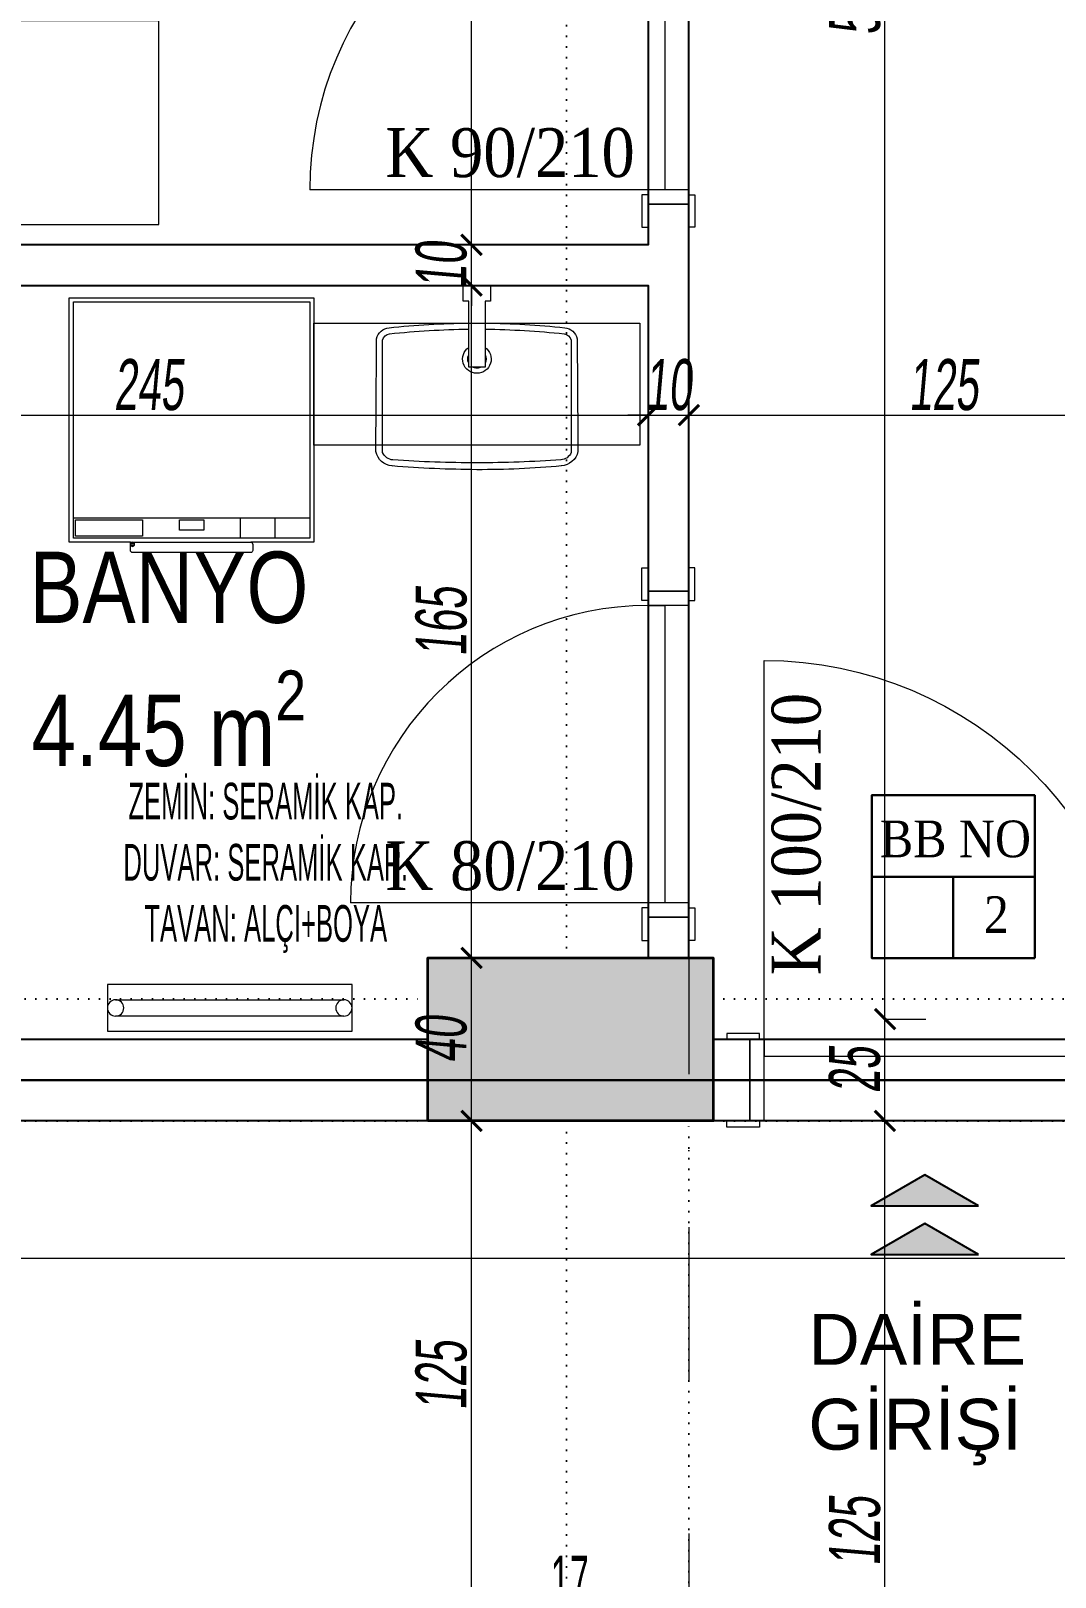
# Model space of a CAD drawing. Header units: millimetres. Extents: x -2145 to 33996, y -835 to 2363.
# Drawn here: x 12713.1 to 12964.3, y 132.7 to 512.1 of the extents above; entities that cross this region are included whole.
import ezdxf

# ---------------------------------------------------------------- set-up
doc = ezdxf.new("R2010")
doc.units = ezdxf.units.MM
doc.linetypes.add('DASHDOT', pattern=[1, 0.5, -0.25, 0, -0.25])
doc.linetypes.add('DOT', pattern=[0.25, 0, -0.25])
for name, color, linetype in [('0 @ 1', 7, 'Continuous'), ('İŞARET', 12, 'Continuous'), ('NET_KİRİŞ', 253, 'DOT'), ('NET_POZ', 41, 'Continuous'), ('T-MAH-AD', 7, 'Continuous')]:
    doc.layers.add(name, color=color, linetype=linetype)
doc.layers.add('ALAN', color=3, linetype='Continuous', lineweight=25, plot=False)
for name, color, linetype, lineweight in [('EMSAL HESAP', 1, 'Continuous', 30), ('MM-TEFRIS', 173, 'Continuous', 5), ('NET_AKS', 251, 'DASHDOT', 9), ('NET_DUVAR', 150, 'Continuous', 18), ('NET_KAPI', 35, 'Continuous', 15), ('NET_KOLON_TARAMA', 8, 'Continuous', 0), ('NET_RADYATOR', 30, 'Continuous', 0), ('NET_TAŞIYICI', 1, 'Continuous', 35), ('NET_TEFRIS1', 173, 'Continuous', 9), ('NET_ÖLÇÜ İÇ', 54, 'Continuous', 9), ('TEFRIS_TWA', 173, 'Continuous', 9)]:
    doc.layers.add(name, color=color, linetype=linetype, lineweight=lineweight)
doc.layers.add('NET_TEFRIS2', color=7, linetype='Continuous', true_color=0xb5b5b5)
doc.layers.add('NET_TEFRIS2 @ 1', color=7, linetype='Continuous', true_color=0xb5b5b5)
doc.styles.add('ARIALTR', font='arial.ttf', dxfattribs={"width": 0.8, "height": 22.5})
doc.styles.add('BODRUM', font='swisscl.ttf', dxfattribs={"width": 0.8, "oblique": 5})
doc.styles.get("Standard").update_dxf_attribs({"font": 'arial.ttf'})
doc.styles.add('TGS SAYILAR', font='times.ttf', dxfattribs={"width": 0.7})
doc.dimstyles.new('olcu-50', dxfattribs={"dimscale": 0, "dimtxt": 12.5, "dimasz": 5, "dimexe": 10, "dimexo": 10, "dimgap": 1, "dimtad": 1, "dimdec": 1, "dimzin": 12, "dimtxsty": 'BODRUM', "dimblk": 'ARCHTICK', "dimcen": 8, "dimdle": 5, "dimclrd": 256, "dimclre": 256, "dimclrt": 256, "dimadec": 0, "dimazin": 2, "dimtfac": 1, "dimtdec": 1, "dimtix": 1, "dimtmove": 0, "dimatfit": 3, "dimldrblk": 'ARCHTICK', "dimfxl": 15, "dimfxlon": 1, "dimlwd": -1, "dimlwe": -1, "dimarcsym": 0})

# ---------------------------------------------------------------- blocks, each defined once
blk = doc.blocks.new('*U609')
at = {"layer": 'MM-TEFRIS'}
blk.add_line((30.69, 34.62), (45, 34.62), dxfattribs=at)
for points in [[(-45, 95), (-95, 95), (-95, 45), (-45, 45)], [(45, 95), (45, 90), (-45, 90), (-45, 95)], [(-45, 95), (45, 95), (45, -95), (-45, -95)], [(-45, 95), (45, 95), (45, -95), (-45, -95)], [(45, -95), (45, -90.5), (-45, -90.5), (-45, -95)]]:
    blk.add_lwpolyline(points, close=True, dxfattribs=at)
blk.add_lwpolyline([(-33.02, 78.3, -0.414214), (-29.02, 82.3), (29.02, 82.3, -0.414214), (33.02, 78.3), (33.02, 50.74, -0.414214), (29.02, 46.74), (-29.02, 46.74, -0.414214), (-33.02, 50.74)], format="xyb", close=True, dxfattribs=at)
blk.add_lwpolyline([(30.69, 34.62), (-30, -0.62), (-45, 17.38), (28.74, 34.62), (30.69, 34.62)], dxfattribs=at)
blk = doc.blocks.new('*U611')
at = {"layer": 'TEFRIS_TWA'}
for points in [[(-1.72, 20.33), (-0.36, 20.33), (-0.36, 24.19), (-1.72, 24.19), (-5.72, 24.19), (-7.08, 24.19), (-7.08, 20.33), (-5.72, 20.33), (-5.72, 4.19), (-1.72, 4.19)], [(-32.5, -15), (32.5, -15), (36.28, -15), (36.28, 15), (32.5, 15), (-32.5, 15), (-43.72, 15), (-43.72, -15)]]:
    blk.add_lwpolyline(points, close=True, dxfattribs=at)
for points in [[(-5.72, 15, 0.024321), (-25.28, 13.85, 0.320193), (-28.32, 11.15, 0.000772), (-28.5, -16.53, 0.334549), (-24.41, -20.08)], [(-5.72, 13.5, 0.024302), (-25.12, 12.36, 0.320193), (-26.85, 10.82, 0.000005), (-26.85, -16.78)], [(-24.39, -18.58, 0.017241), (-3.72, -19.29, 0.01717), (16.87, -18.59, 0.280439), (19.41, -16.78, -0.000001), (19.41, 10.82, 0.320193), (17.68, 12.36, 0.024302), (-1.72, 13.5)], [(17.06, -20.08, 0.32911), (21.06, -16.53, 0.000772), (20.88, 11.15, 0.320193), (17.84, 13.85, 0.024321), (-1.72, 15)], [(-5.72, 9.04, 0.734238), (-3.72, 2.67, 0.734238), (-1.72, 9.04)], [(-5.73, 7.18, 0.24035), (-5.72, 5.14, 0.24035)], [(-4.8, 4.19, 0.125276), (-3.72, 3.92, 0.125276), (-2.64, 4.19, 0.125276)], [(-1.72, 5.14, 0.24035), (-1.71, 7.18)], [(-24.5, -20.08, 0.022071), (-3.72, -20.99, 0.01725), (17.06, -20.08, -0.004899), (16.97, -20.08)]]:
    blk.add_lwpolyline(points, format="xyb", dxfattribs=at)
blk.add_arc((-24.1, -15.59), 3, 203.4085, 266.0639, dxfattribs=at)
blk = doc.blocks.new('*U39')
at = {"layer": 'NET_TEFRIS1', "linetype": 'Continuous'}
for points in [[(0, -15.5, 0.414214), (-0.5, -15), (-2, -15, 0.414214), (-2.5, -15.5), (-2.5, -44.5, 0.414214), (-2, -45), (0, -45), (0, -60), (60, -60), (60, 0), (0, 0)], [(0, -45), (0, -15.5, 0.414214), (-0.5, -15), (-2, -15, 0.414214), (-2.5, -15.5), (-2.5, -44.5, 0.414214), (-2, -45)]]:
    blk.add_lwpolyline(points, format="xyb", close=True, dxfattribs=at)
for points in [[(1, -1), (1, -59), (59, -59), (59, -1)], [(1, -1), (1, -59), (6, -59), (6, -1)], [(1, -1), (1, -18), (6, -18), (6, -1)], [(3, -27), (3, -33), (5.5, -33), (5.5, -27)], [(1.5, -42), (1.5, -58.5), (5.5, -58.5), (5.5, -42)]]:
    blk.add_lwpolyline(points, close=True, dxfattribs=at)
blk.add_lwpolyline([(1, -9.5), (6, -9.5)], dxfattribs=at)
for radius in [0.5, 0.25]:
    blk.add_circle((-0.5, -44.5), radius, dxfattribs=at)
blk = doc.blocks.new('*U441')
blk.add_line((-96.5, 0), (-96.5, -93))
for points in [[(-105.7, 20), (-97.7, 20), (-97.7, 21.5), (-105.7, 21.5)], [(-96.5, 0), (-100, 0), (-100, 20), (-96.5, 20)], [(-3.5, 0), (0, 0), (0, 20), (-3.5, 20)], [(5.7, 20), (-2.3, 20), (-2.3, 21.5), (5.7, 21.5)], [(-96.5, 4.1), (-3.5, 4.1), (-3.5, 0), (-96.5, 0)], [(-105.7, 0), (-97.7, 0), (-97.7, -1.5), (-105.7, -1.5)], [(5.7, 0), (-2.3, 0), (-2.3, -1.5), (5.7, -1.5)]]:
    blk.add_lwpolyline(points, close=True)
blk.add_lwpolyline([(-95.5, 20), (-4.5, 20)])
blk.add_arc((-96.5, 0), 93, 270, 360)
blk = doc.blocks.new('*U613')
blk.add_line((-3.5, 0), (-3.5, -73))
for points in [[(-85.7, 10), (-77.7, 10), (-77.7, 11.5), (-85.7, 11.5)], [(5.7, 10), (-2.3, 10), (-2.3, 11.5), (5.7, 11.5)], [(-76.5, 0), (-80, 0), (-80, 10), (-76.5, 10)], [(-3.5, 0), (0, 0), (0, 10), (-3.5, 10)], [(-76.5, 4.1), (-3.5, 4.1), (-3.5, 0), (-76.5, 0)], [(-85.7, 0), (-77.7, 0), (-77.7, -1.5), (-85.7, -1.5)], [(5.7, 0), (-2.3, 0), (-2.3, -1.5), (5.7, -1.5)]]:
    blk.add_lwpolyline(points, close=True)
blk.add_lwpolyline([(-75.5, 10), (-4.5, 10)])
blk.add_arc((-3.5, 0), 73, 180, 270)
blk = doc.blocks.new('*U614')
blk.add_line((-3.5, 0), (-3.5, -83))
for points in [[(-95.7, 10), (-87.7, 10), (-87.7, 11.5), (-95.7, 11.5)], [(5.7, 10), (-2.3, 10), (-2.3, 11.5), (5.7, 11.5)], [(-86.5, 0), (-90, 0), (-90, 10), (-86.5, 10)], [(-3.5, 0), (0, 0), (0, 10), (-3.5, 10)], [(-86.5, 4.1), (-3.5, 4.1), (-3.5, 0), (-86.5, 0)], [(-95.7, 0), (-87.7, 0), (-87.7, -1.5), (-95.7, -1.5)], [(5.7, 0), (-2.3, 0), (-2.3, -1.5), (5.7, -1.5)]]:
    blk.add_lwpolyline(points, close=True)
blk.add_lwpolyline([(-85.5, 10), (-4.5, 10)])
blk.add_arc((-3.5, 0), 83, 180, 270)
blk = doc.blocks.new('A$Cec846f78')
at = {"layer": 'NET_TAŞIYICI'}
blk.add_lwpolyline([(-609, 385), (-609, 425), (-539, 425), (-539, 385)], close=True, dxfattribs=at)
blk = doc.blocks.new('A$Ca5374770')
at = {"layer": 'NET_KOLON_TARAMA'}
h = blk.add_hatch(dxfattribs=at)
h.set_pattern_fill('ANSI33', color=256)
h.paths.add_polyline_path([(1115, 0), (1115, 235), (1090, 235), (1090, 225), (1090, 0)])
h.paths.add_polyline_path([(890, 0), (890, 225), (890, 235), (865, 235), (865, 0)])
h.paths.add_polyline_path([(1580, 30), (1580, 0), (1660, 0), (1660, 30)])
h.paths.add_polyline_path([(1620, 455), (1620, 385), (1660, 385), (1660, 455)])
h.paths.add_polyline_path([(80, 950), (80, 980), (0, 980), (0, 950)])
h.paths.add_polyline_path([(1580, 980), (1580, 950), (1660, 950), (1660, 980)])
h.paths.add_polyline_path([(1035, 980), (1035, 950), (1115, 950), (1115, 980)])
h.paths.add_polyline_path([(625, 950), (625, 980), (545, 980), (545, 950)])
h.paths.add_polyline_path([(80, 0), (80, 30), (0, 30), (0, 0)])
h.paths.add_polyline_path([(1051, 425), (1051, 385), (1121, 385), (1121, 425)])
h.paths.add_polyline_path([(609, 385), (609, 425), (539, 425), (539, 385)])
h.paths.add_polyline_path([(585, 0), (585, 30), (505, 30), (505, 0)])
h.paths.add_polyline_path([(40, 385), (40, 455), (0, 455), (0, 385)])
at = {"layer": 'NET_TAŞIYICI', "xscale": -1}
blk.add_blockref('A$Cec846f78', (0, 0), dxfattribs=at)
blk = doc.blocks.new('A$C0D431897')
at = {"layer": 'TEFRIS_TWA'}
for p, q in [((3.73, 33), (3.73, -23)), ((7.73, -23), (7.73, 33))]:
    blk.add_line(p, q, dxfattribs=at)
blk.add_lwpolyline([(0, -25), (0, 35), (11.45, 35), (11.45, -25)], close=True, dxfattribs=at)
for centre in [(5.73, 33), (5.73, -23)]:
    blk.add_circle(centre, 2, dxfattribs=at)
blk = doc.blocks.new('A$C2DD55F1F')
at = {"layer": 'İŞARET', "true_color": 0xb80000}
h = blk.add_hatch(color=12, dxfattribs=at)
edge = h.paths.add_edge_path()
edge.add_line((0.2166, -0.0017), (0, 0.1233))
edge.add_line((0, 0.1233), (-0.2166, -0.0017))
edge.add_line((-0.2166, -0.0017), (0.2166, -0.0017))
h = blk.add_hatch(color=12, dxfattribs=at)
edge = h.paths.add_edge_path()
edge.add_line((0.2166, -0.1989), (0, -0.0739))
edge.add_line((0, -0.0739), (-0.2166, -0.1989))
edge.add_line((-0.2166, -0.1989), (0.2166, -0.1989))
at = {"layer": 'İŞARET'}
for points in [[(0.2166, -0.0017), (0, 0.1233), (-0.2166, -0.0017)], [(0.2166, -0.1989), (0, -0.0739), (-0.2166, -0.1989)]]:
    blk.add_lwpolyline(points, close=True, dxfattribs=at)
blk = doc.blocks.new('A$Cb9b20b1b')
at = {"layer": 'NET_KİRİŞ', "ltscale": 10}
for p, q in [((-345, 190), (-345, 715)), ((-315, 190), (-315, 715)), ((-351, 180), (-850, 180)), ((161, 180), (-281, 180)), ((-351, 150), (-850, 150)), ((-345, -205), (-345, 150)), ((-315, 25), (-315, 150)), ((161, 150), (-281, 150))]:
    blk.add_line(p, q, dxfattribs=at)
blk = doc.blocks.new('A$C5ec6af74')
at = {"layer": 'NET_AKS', "ltscale": 75}
for p, q in [((250, 1185), (250, -185)), ((1125, 385), (-1195, 385))]:
    blk.add_line(p, q, dxfattribs=at)
blk = doc.blocks.new('_ArchTick')
at = {"color": 0, "linetype": 'ByBlock', "const_width": 0.15}
blk.add_lwpolyline([(-0.5, -0.5), (0.5, 0.5)], dxfattribs=at)
blk = doc.blocks.new('*D1027')
at = {"layer": 'Defpoints', "color": 0, "transparency": 16777216}
for p in [(12821.16, 244.61), (12821.16, 244.61), (12849.48, 119.61)]:
    blk.add_point(p, dxfattribs=at)
at = {"layer": 'NET_ÖLÇÜ İÇ', "transparency": 16777216}
for p, q in [((12821.16, 114.61), (12821.16, 249.61)), ((12821.16, 244.61), (12811.16, 244.61)), ((12836.16, 119.61), (12811.16, 119.61))]:
    blk.add_line(p, q, dxfattribs=at)
at = {"layer": 'NET_ÖLÇÜ İÇ', "transparency": 16777216, "xscale": 5, "yscale": 5, "zscale": 5}
for p, rotation in [((12821.16, 244.61), 90), ((12821.16, 119.61), 270)]:
    blk.add_blockref('_ArchTick', p, dxfattribs=dict(at, rotation=rotation))
at = {"layer": 'NET_ÖLÇÜ İÇ', "transparency": 16777216, "insert": (12813.76, 182.11), "char_height": 12.5, "attachment_point": 5, "rotation": 90, "style": 'BODRUM'}
blk.add_mtext('125', dxfattribs=at)
blk = doc.blocks.new('*D1028')
at = {"layer": 'Defpoints', "color": 0, "transparency": 16777216}
for p in [(12821.16, 284.61), (12821.16, 284.61), (12821.16, 244.61)]:
    blk.add_point(p, dxfattribs=at)
at = {"layer": 'NET_ÖLÇÜ İÇ', "transparency": 16777216}
for p, q in [((12821.16, 239.61), (12821.16, 289.61)), ((12821.16, 284.61), (12811.16, 284.61)), ((12821.16, 244.61), (12811.16, 244.61))]:
    blk.add_line(p, q, dxfattribs=at)
at = {"layer": 'NET_ÖLÇÜ İÇ', "transparency": 16777216, "xscale": 5, "yscale": 5, "zscale": 5}
for p, rotation in [((12821.16, 284.61), 90), ((12821.16, 244.61), 270)]:
    blk.add_blockref('_ArchTick', p, dxfattribs=dict(at, rotation=rotation))
at = {"layer": 'NET_ÖLÇÜ İÇ', "transparency": 16777216, "insert": (12813.76, 264.61), "char_height": 12.5, "attachment_point": 5, "rotation": 90, "style": 'BODRUM'}
blk.add_mtext('40', dxfattribs=at)
blk = doc.blocks.new('*D1029')
at = {"layer": 'Defpoints', "color": 0, "transparency": 16777216}
for p in [(12821.16, 449.61), (12821.16, 449.61), (12821.16, 284.61)]:
    blk.add_point(p, dxfattribs=at)
at = {"layer": 'NET_ÖLÇÜ İÇ', "transparency": 16777216}
for p, q in [((12821.16, 279.61), (12821.16, 454.61)), ((12821.16, 449.61), (12811.16, 449.61)), ((12821.16, 284.61), (12811.16, 284.61))]:
    blk.add_line(p, q, dxfattribs=at)
at = {"layer": 'NET_ÖLÇÜ İÇ', "transparency": 16777216, "xscale": 5, "yscale": 5, "zscale": 5}
for p, rotation in [((12821.16, 449.61), 90), ((12821.16, 284.61), 270)]:
    blk.add_blockref('_ArchTick', p, dxfattribs=dict(at, rotation=rotation))
at = {"layer": 'NET_ÖLÇÜ İÇ', "transparency": 16777216, "insert": (12813.76, 367.11), "char_height": 12.5, "attachment_point": 5, "rotation": 90, "style": 'BODRUM'}
blk.add_mtext('165', dxfattribs=at)
blk = doc.blocks.new('*D1030')
at = {"layer": 'Defpoints', "color": 0, "transparency": 16777216}
for p in [(12821.16, 459.61), (12821.16, 459.61), (12821.16, 449.61)]:
    blk.add_point(p, dxfattribs=at)
at = {"layer": 'NET_ÖLÇÜ İÇ', "transparency": 16777216}
for p, q in [((12821.16, 459.61), (12821.16, 464.61)), ((12821.16, 459.61), (12811.16, 459.61)), ((12821.16, 449.61), (12821.16, 459.61)), ((12821.16, 449.61), (12811.16, 449.61)), ((12821.16, 449.61), (12821.16, 444.61))]:
    blk.add_line(p, q, dxfattribs=at)
at = {"layer": 'NET_ÖLÇÜ İÇ', "transparency": 16777216, "xscale": 5, "yscale": 5, "zscale": 5}
for p, rotation in [((12821.16, 459.61), 270), ((12821.16, 449.61), 90)]:
    blk.add_blockref('_ArchTick', p, dxfattribs=dict(at, rotation=rotation))
at = {"layer": 'NET_ÖLÇÜ İÇ', "transparency": 16777216, "insert": (12813.76, 454.61), "char_height": 12.5, "attachment_point": 5, "rotation": 90, "style": 'BODRUM'}
blk.add_mtext('10', dxfattribs=at)
blk = doc.blocks.new('*D1031')
at = {"layer": 'Defpoints', "color": 0, "transparency": 16777216}
for p in [(12821.16, 809.61), (12821.16, 809.61), (12821.16, 459.61)]:
    blk.add_point(p, dxfattribs=at)
at = {"layer": 'NET_ÖLÇÜ İÇ', "transparency": 16777216}
for p, q in [((12821.16, 454.61), (12821.16, 814.61)), ((12821.16, 809.61), (12811.16, 809.61)), ((12821.16, 459.61), (12811.16, 459.61))]:
    blk.add_line(p, q, dxfattribs=at)
at = {"layer": 'NET_ÖLÇÜ İÇ', "transparency": 16777216, "xscale": 5, "yscale": 5, "zscale": 5}
for p, rotation in [((12821.16, 809.61), 90), ((12821.16, 459.61), 270)]:
    blk.add_blockref('_ArchTick', p, dxfattribs=dict(at, rotation=rotation))
at = {"layer": 'NET_ÖLÇÜ İÇ', "transparency": 16777216, "insert": (12813.75, 634.61), "char_height": 12.5, "attachment_point": 5, "rotation": 90, "style": 'BODRUM'}
blk.add_mtext('350', dxfattribs=at)
blk = doc.blocks.new('*D1048')
at = {"layer": 'Defpoints', "color": 0, "transparency": 16777216}
for p in [(12619.48, 417.83), (12864.48, 417.83), (12864.48, 417.83)]:
    blk.add_point(p, dxfattribs=at)
at = {"layer": 'NET_ÖLÇÜ İÇ', "transparency": 16777216}
for p, q in [((12619.48, 417.83), (12619.48, 427.83)), ((12864.48, 417.83), (12864.48, 427.83)), ((12614.48, 417.83), (12869.48, 417.83))]:
    blk.add_line(p, q, dxfattribs=at)
at = {"layer": 'NET_ÖLÇÜ İÇ', "transparency": 16777216, "xscale": 5, "yscale": 5, "zscale": 5, "rotation": 180}
blk.add_blockref('_ArchTick', (12619.48, 417.83), dxfattribs=at)
at = {"layer": 'NET_ÖLÇÜ İÇ', "transparency": 16777216, "xscale": 5, "yscale": 5, "zscale": 5}
blk.add_blockref('_ArchTick', (12864.48, 417.83), dxfattribs=at)
at = {"layer": 'NET_ÖLÇÜ İÇ', "transparency": 16777216, "insert": (12741.98, 425.23), "char_height": 12.5, "attachment_point": 5, "style": 'BODRUM'}
blk.add_mtext('245', dxfattribs=at)
blk = doc.blocks.new('*D1049')
at = {"layer": 'Defpoints', "color": 0, "transparency": 16777216}
for p in [(12864.48, 417.83), (12874.48, 417.83), (12874.48, 417.83)]:
    blk.add_point(p, dxfattribs=at)
at = {"layer": 'NET_ÖLÇÜ İÇ', "transparency": 16777216}
for p, q in [((12864.48, 417.83), (12864.48, 427.83)), ((12874.48, 417.83), (12874.48, 427.83)), ((12864.48, 417.83), (12859.48, 417.83)), ((12864.48, 417.83), (12874.48, 417.83)), ((12874.48, 417.83), (12879.48, 417.83))]:
    blk.add_line(p, q, dxfattribs=at)
at = {"layer": 'NET_ÖLÇÜ İÇ', "transparency": 16777216, "xscale": 5, "yscale": 5, "zscale": 5}
blk.add_blockref('_ArchTick', (12864.48, 417.83), dxfattribs=at)
at = {"layer": 'NET_ÖLÇÜ İÇ', "transparency": 16777216, "xscale": 5, "yscale": 5, "zscale": 5, "rotation": 180}
blk.add_blockref('_ArchTick', (12874.48, 417.83), dxfattribs=at)
at = {"layer": 'NET_ÖLÇÜ İÇ', "transparency": 16777216, "insert": (12869.48, 425.23), "char_height": 12.5, "attachment_point": 5, "style": 'BODRUM'}
blk.add_mtext('10', dxfattribs=at)
blk = doc.blocks.new('*D1050')
at = {"layer": 'Defpoints', "color": 0, "transparency": 16777216}
for p in [(12874.48, 417.83), (12999.48, 417.83), (12999.48, 417.83)]:
    blk.add_point(p, dxfattribs=at)
at = {"layer": 'NET_ÖLÇÜ İÇ', "transparency": 16777216}
for p, q in [((12874.48, 417.83), (12874.48, 427.83)), ((12999.48, 417.83), (12999.48, 427.83)), ((12869.48, 417.83), (13004.48, 417.83))]:
    blk.add_line(p, q, dxfattribs=at)
at = {"layer": 'NET_ÖLÇÜ İÇ', "transparency": 16777216, "xscale": 5, "yscale": 5, "zscale": 5, "rotation": 180}
blk.add_blockref('_ArchTick', (12874.48, 417.83), dxfattribs=at)
at = {"layer": 'NET_ÖLÇÜ İÇ', "transparency": 16777216, "xscale": 5, "yscale": 5, "zscale": 5}
blk.add_blockref('_ArchTick', (12999.48, 417.83), dxfattribs=at)
at = {"layer": 'NET_ÖLÇÜ İÇ', "transparency": 16777216, "insert": (12936.98, 425.23), "char_height": 12.5, "attachment_point": 5, "style": 'BODRUM'}
blk.add_mtext('125', dxfattribs=at)
blk = doc.blocks.new('*D1100')
at = {"layer": 'Defpoints', "color": 0, "transparency": 16777216}
for p in [(12149.48, 210.83), (12149.48, 210.83), (12999.48, 210.83)]:
    blk.add_point(p, dxfattribs=at)
at = {"layer": 'NET_ÖLÇÜ İÇ', "transparency": 16777216}
for p, q in [((12149.48, 210.83), (12149.48, 220.83)), ((12999.48, 210.83), (12999.48, 220.83)), ((13004.48, 210.83), (12144.48, 210.83))]:
    blk.add_line(p, q, dxfattribs=at)
at = {"layer": 'NET_ÖLÇÜ İÇ', "transparency": 16777216, "xscale": 5, "yscale": 5, "zscale": 5, "rotation": 180}
blk.add_blockref('_ArchTick', (12149.48, 210.83), dxfattribs=at)
at = {"layer": 'NET_ÖLÇÜ İÇ', "transparency": 16777216, "xscale": 5, "yscale": 5, "zscale": 5}
blk.add_blockref('_ArchTick', (12999.48, 210.83), dxfattribs=at)
at = {"layer": 'NET_ÖLÇÜ İÇ', "transparency": 16777216, "insert": (12646.47, 218.24), "char_height": 12.5, "attachment_point": 5, "style": 'BODRUM'}
blk.add_mtext('850', dxfattribs=at)
blk = doc.blocks.new('*D1866')
at = {"layer": 'Defpoints', "color": 0, "transparency": 16777216}
for p in [(12922.6, 244.61), (12922.6, 244.61), (12922.6, 119.61)]:
    blk.add_point(p, dxfattribs=at)
at = {"layer": 'NET_ÖLÇÜ İÇ', "transparency": 16777216}
for p, q in [((12922.6, 114.61), (12922.6, 249.61)), ((12922.6, 244.61), (12912.6, 244.61)), ((12922.6, 119.61), (12932.6, 119.61))]:
    blk.add_line(p, q, dxfattribs=at)
at = {"layer": 'NET_ÖLÇÜ İÇ', "transparency": 16777216, "xscale": 5, "yscale": 5, "zscale": 5}
for p, rotation in [((12922.6, 244.61), 90), ((12922.6, 119.61), 270)]:
    blk.add_blockref('_ArchTick', p, dxfattribs=dict(at, rotation=rotation))
at = {"layer": 'NET_ÖLÇÜ İÇ', "transparency": 16777216, "insert": (12915.2, 143.89), "char_height": 12.5, "attachment_point": 5, "rotation": 90, "style": 'BODRUM'}
blk.add_mtext('125', dxfattribs=at)
blk = doc.blocks.new('*D1867')
at = {"layer": 'Defpoints', "color": 0, "transparency": 16777216}
for p in [(12922.6, 269.61), (12922.6, 269.61), (12922.6, 244.61)]:
    blk.add_point(p, dxfattribs=at)
at = {"layer": 'NET_ÖLÇÜ İÇ', "transparency": 16777216}
for p, q in [((12922.6, 239.61), (12922.6, 274.61)), ((12922.6, 269.61), (12932.6, 269.61)), ((12922.6, 244.61), (12912.6, 244.61))]:
    blk.add_line(p, q, dxfattribs=at)
at = {"layer": 'NET_ÖLÇÜ İÇ', "transparency": 16777216, "xscale": 5, "yscale": 5, "zscale": 5}
for p, rotation in [((12922.6, 269.61), 90), ((12922.6, 244.61), 270)]:
    blk.add_blockref('_ArchTick', p, dxfattribs=dict(at, rotation=rotation))
at = {"layer": 'NET_ÖLÇÜ İÇ', "transparency": 16777216, "insert": (12915.2, 257.11), "char_height": 12.5, "attachment_point": 5, "rotation": 90, "style": 'BODRUM'}
blk.add_mtext('25', dxfattribs=at)
blk = doc.blocks.new('*D1868')
at = {"layer": 'Defpoints', "color": 0, "transparency": 16777216}
for p in [(12922.6, 769.61), (12922.6, 769.61), (12922.6, 269.61)]:
    blk.add_point(p, dxfattribs=at)
at = {"layer": 'NET_ÖLÇÜ İÇ', "transparency": 16777216}
for p, q in [((12922.6, 264.61), (12922.6, 774.61)), ((12922.6, 769.61), (12932.6, 769.61)), ((12922.6, 269.61), (12932.6, 269.61))]:
    blk.add_line(p, q, dxfattribs=at)
at = {"layer": 'NET_ÖLÇÜ İÇ', "transparency": 16777216, "xscale": 5, "yscale": 5, "zscale": 5}
for p, rotation in [((12922.6, 769.61), 90), ((12922.6, 269.61), 270)]:
    blk.add_blockref('_ArchTick', p, dxfattribs=dict(at, rotation=rotation))
at = {"layer": 'NET_ÖLÇÜ İÇ', "transparency": 16777216, "insert": (12915.2, 519.61), "char_height": 12.5, "attachment_point": 5, "rotation": 90, "style": 'BODRUM'}
blk.add_mtext('500', dxfattribs=at)

msp = doc.modelspace()

# ---------------------------------------------------------------- linework, layer by layer
at = {"layer": 'ALAN'}
for points in [[(12599.48, 819.61), (12794.48, 819.61), (12794.48, 809.61), (12864.48, 809.61), (12864.48, 459.61), (12599.48, 459.61)], [(12874.48, 769.61), (12914.48, 769.61), (12914.48, 819.61), (13339.48, 819.61), (13339.48, 809.61), (13399.48, 809.61), (13399.48, 519.61), (12999.48, 519.61), (12999.48, 264.61), (12880.48, 264.61), (12880.48, 284.61), (12874.48, 284.61), (12874.48, 284.61)], [(12619.48, 449.61), (12864.48, 449.61), (12864.48, 284.61), (12810.48, 284.61), (12810.48, 264.61), (12619.48, 264.61)], [(12999.48, 119.61), (12999.48, 244.61), (12149.48, 244.61), (12149.48, 109.61), (12304.48, 109.61), (12304.48, 94.61), (12554.48, 94.61), (12554.48, 119.61), (12554.48, 119.61)]]:
    msp.add_lwpolyline(points, close=True, dxfattribs=at)
at = {"layer": 'EMSAL HESAP'}
for points in [[(13589.48, 512.11), (13589.48, 839.61), (12589.48, 839.61), (12589.48, 459.61), (12614.48, 459.61), (12614.48, 254.61), (13009.48, 254.61), (13009.48, 512.11)], [(12959.36, 304.56), (12919.36, 304.56), (12919.36, 324.56), (12959.36, 324.56)], [(12939.36, 284.56), (12919.36, 284.56), (12919.36, 304.56), (12939.36, 304.56)], [(12959.36, 284.56), (12939.36, 284.56), (12939.36, 304.56), (12959.36, 304.56)]]:
    msp.add_lwpolyline(points, close=True, dxfattribs=at)
at = {"layer": 'NET_DUVAR'}
for p, q in [((12864.48, 459.61), (12864.48, 469.61)), ((12874.48, 469.61), (12864.48, 469.61)), ((12874.48, 449.61), (12874.48, 469.61)), ((12864.48, 459.61), (12599.48, 459.61)), ((12864.48, 449.61), (12619.48, 449.61)), ((12864.48, 374.61), (12864.48, 449.61)), ((12874.48, 374.61), (12874.48, 449.61)), ((12874.48, 374.61), (12864.48, 374.61)), ((12864.48, 284.61), (12864.48, 294.61)), ((12874.48, 294.61), (12864.48, 294.61)), ((12874.48, 284.61), (12874.48, 294.61)), ((12810.48, 264.61), (12619.48, 264.61)), ((12880.48, 264.61), (12889.48, 264.61)), ((12889.48, 244.61), (12889.48, 264.61)), ((12810.48, 244.61), (12368.48, 244.61)), ((12880.48, 244.61), (12889.48, 244.61))]:
    msp.add_line(p, q, dxfattribs=at)

# ---------------------------------------------------------------- block references
at = {"layer": '0 @ 1', "rotation": 180.0000000155927}
msp.add_blockref('*U609', (12649.48, 559.61), dxfattribs=at)
at = {"layer": 'İŞARET', "xscale": 60.75, "yscale": 60.75, "zscale": 60.75}
msp.add_blockref('A$C2DD55F1F', (12932.39, 223.9), dxfattribs=at)
at = {"layer": 'NET_AKS'}
msp.add_blockref('A$C5ec6af74', (12624.48, -140.39), dxfattribs=at)
at = {"layer": 'NET_KAPI', "rotation": 270}
for name, p in [('*U614', (12864.48, 469.61)), ('*U613', (12864.48, 294.61))]:
    msp.add_blockref(name, p, dxfattribs=at)
at = {"layer": 'NET_KAPI', "xscale": -1, "rotation": 180}
msp.add_blockref('*U441', (12989.48, 264.61), dxfattribs=at)
at = {"layer": 'NET_KİRİŞ', "xscale": -1}
msp.add_blockref('A$Cb9b20b1b', (12529.48, 94.61), dxfattribs=at)
at = {"layer": 'NET_RADYATOR', "xscale": -1, "rotation": 270}
msp.add_blockref('A$C0D431897', (12756.85, 266.61), dxfattribs=at)
at = {"layer": 'NET_TAŞIYICI', "xscale": -1}
msp.add_blockref('A$Ca5374770', (13419.48, -140.39), dxfattribs=at)
at = {"layer": 'NET_TEFRIS2', "linetype": 'Continuous', "xscale": -1, "rotation": 270}
msp.add_blockref('*U39', (12782.48, 386.61), dxfattribs=at)
at = {"layer": 'NET_TEFRIS2 @ 1', "xscale": -1}
msp.add_blockref('*U611', (12818.76, 425.42), dxfattribs=at)

# ---------------------------------------------------------------- texts
at = {"layer": 'NET_POZ', "style": 'TGS SAYILAR', "width": 0.9}
for s, p in [('K 90/210', (12800.04, 476.25)), ('K 80/210', (12800.04, 301.25))]:
    msp.add_text(s, height=12, dxfattribs=at).set_placement(p)
for s, height, rotation, p in [('K 100/210', 12, 90, (12906.8, 280.34)), ('BB NO', 9, 360, (12921.37, 309.34)), ('2', 9, 360, (12946.87, 290.75))]:
    msp.add_text(s, height=height, rotation=rotation, dxfattribs=at).set_placement(p)
at = {"layer": 'NET_POZ', "transparency": 33554687, "width": 0.5}
msp.add_text('17', height=12, dxfattribs=at).set_placement((12840.63, 125.96))
at = {"layer": 'NET_POZ'}
for s, insert, char_height, width, attachment_point in [('{\\W0.5;ZEMİN: SERAMİK KAP.\\PDUVAR: SERAMİK KAP.\\PTAVAN: ALÇI+BOYA}', (12770.68, 285.82), 9, 105.1157, 8), ('DAİRE\\PGİRİŞİ', (12903.81, 197.27), 12.5, 28.9479, 1)]:
    msp.add_mtext(s, dxfattribs=dict(at, insert=insert, char_height=char_height, width=width, attachment_point=attachment_point))
at = {"layer": 'T-MAH-AD', "insert": (12746.91, 384.33), "char_height": 17.5, "width": 121.1216, "attachment_point": 2, "style": 'ARIALTR'}
msp.add_mtext('\\A1;BANYO\\P4.45 m{\\H0.7x;\\S2^ ;}', dxfattribs=at)

# ---------------------------------------------------------------- dimensions: what is measured, and where the dimension line sits
at = {"layer": 'NET_ÖLÇÜ İÇ'}
for base, p1, p2, angle, picture, middle in [((12821.16, 809.61), (12821.16, 459.61), (12821.16, 809.61), 270, '*D1031', (12813.75, 634.61)), ((12922.6, 769.61), (12922.6, 269.61), (12922.6, 769.61), 90, '*D1868', (12915.2, 519.61)), ((12821.16, 459.61), (12821.16, 449.61), (12821.16, 459.61), 270, '*D1030', (12813.76, 454.61)), ((12821.16, 449.61), (12821.16, 284.61), (12821.16, 449.61), 270, '*D1029', (12813.76, 367.11)), ((12874.48, 417.83), (12864.48, 417.83), (12874.48, 417.83), 180, '*D1049', (12869.48, 425.23)), ((12999.48, 417.83), (12874.48, 417.83), (12999.48, 417.83), 180, '*D1050', (12936.98, 425.23)), ((12821.16, 284.61), (12821.16, 244.61), (12821.16, 284.61), 270, '*D1028', (12813.76, 264.61)), ((12922.6, 269.61), (12922.6, 244.61), (12922.6, 269.61), 90, '*D1867', (12915.2, 257.11)), ((12821.16, 244.61), (12849.48, 119.61), (12821.16, 244.61), 270, '*D1027', (12813.76, 182.11))]:
    dim = msp.add_linear_dim(base=base, p1=p1, p2=p2, angle=angle, dimstyle='olcu-50', override={"dimscale": 1, "dimtmove": 1}, dxfattribs=at)
    dim.commit()
    dim.dimension.update_dxf_attribs({"geometry": picture, "text_midpoint": middle})
dim = msp.add_aligned_dim(p1=(12619.48, 417.83), p2=(12864.48, 417.83), distance=0, dimstyle='olcu-50', override={"dimscale": 1}, dxfattribs=at)
dim.commit()
dim.dimension.update_dxf_attribs({"geometry": '*D1048', "text_midpoint": (12741.98, 425.23)})
for base, p1, p2, angle, override, picture, middle, dimtype in [((12922.6, 244.61), (12922.6, 119.61), (12922.6, 244.61), 90, {"dimscale": 1, "dimtmove": 1}, '*D1866', (12922.6, 143.89), 160), ((12149.48, 210.83), (12999.48, 210.83), (12149.48, 210.83), 180, {"dimscale": 1}, '*D1100', (12646.47, 210.83), 161)]:
    dim = msp.add_linear_dim(base=base, p1=p1, p2=p2, angle=angle, dimstyle='olcu-50', override=override, dxfattribs=at)
    dim.commit()
    dim.dimension.update_dxf_attribs({"geometry": picture, "text_midpoint": middle, "dimtype": dimtype})

doc.saveas('drawing.dxf')
